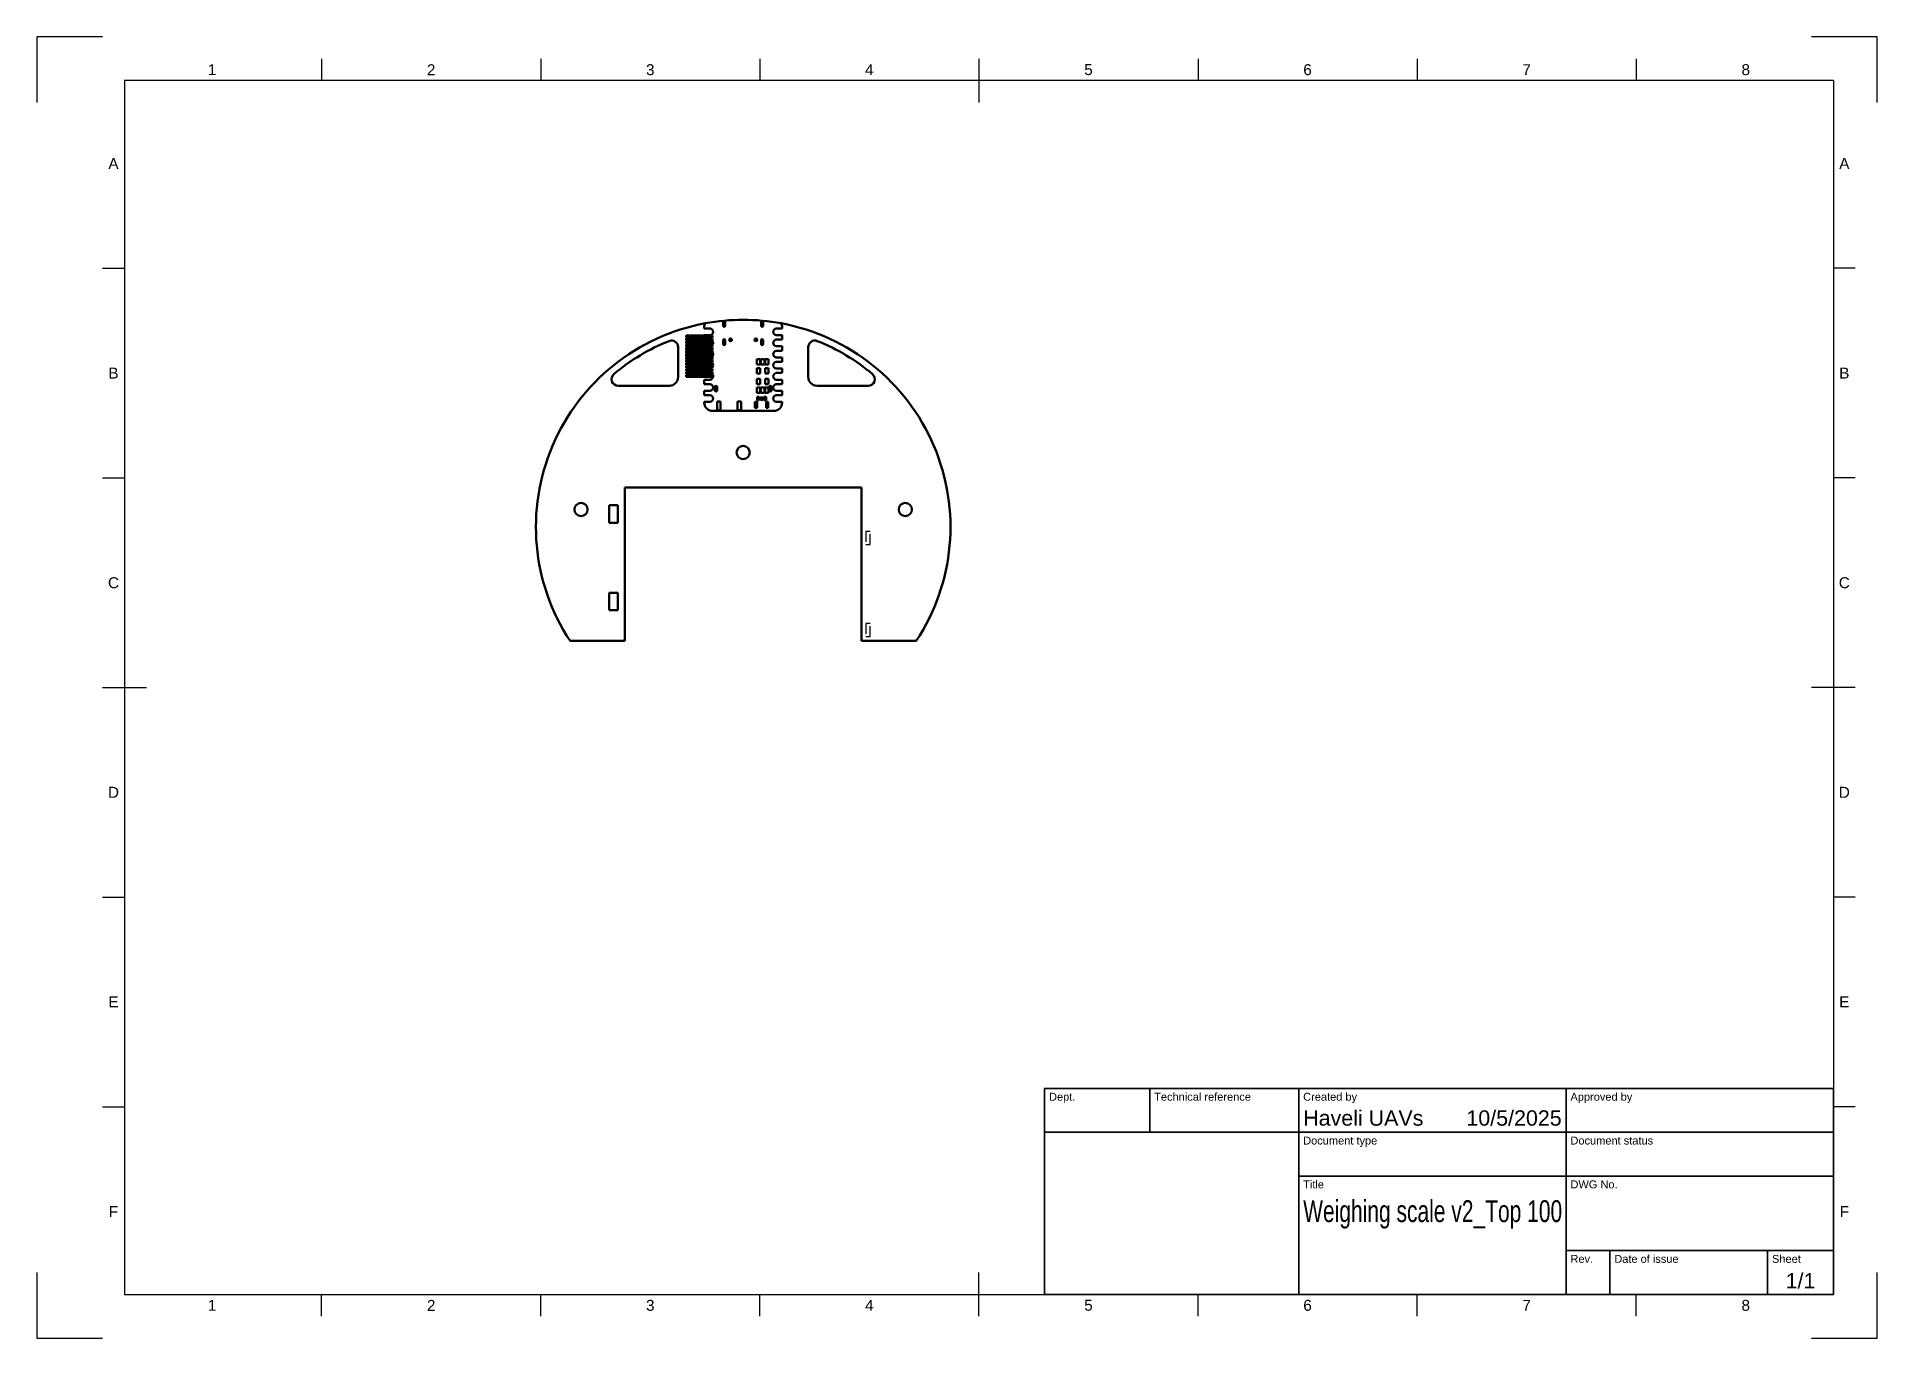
# Model space of a CAD drawing. Header units: millimetres. Extents: x 0 to 420, y 0 to 297.
import ezdxf
from ezdxf.enums import TextEntityAlignment as Align

# ---------------------------------------------------------------- set-up
doc = ezdxf.new("R2010")
doc.units = ezdxf.units.MM
doc.header["$LTSCALE"] = 0.75
doc.linetypes.add('HIDDEN2', pattern=[4.7625, 3.175, -1.5875])
for name, color, linetype, lineweight in [('BORDER', 7, 'Continuous', 25), ('Hidden', 7, 'HIDDEN2', 25), ('TITLEBLOCK', 7, 'Continuous', 35), ('Visible', 7, 'Continuous', 50)]:
    doc.layers.add(name, color=color, linetype=linetype, lineweight=lineweight)
doc.styles.add('FusionTitle', font='arial.ttf')

# ---------------------------------------------------------------- blocks, each defined once
blk = doc.blocks.new('ISO_A3_SHEET')
at = {"layer": 'BORDER'}
for p, q in [((65, 292), (65, 287)), ((115, 292), (115, 287)), ((165, 292), (165, 287)), ((215, 292), (215, 282)), ((265, 292), (265, 287)), ((315, 292), (315, 287)), ((365, 292), (365, 287)), ((410, 287), (20, 287)), ((20, 287), (20, 10)), ((410, 287), (410, 10)), ((15, 244.16666), (20, 244.16666)), ((415, 244.16666), (410, 244.16666)), ((15, 196.33333), (20, 196.33333)), ((415, 196.33333), (410, 196.33333)), ((15, 148.5), (25, 148.5)), ((415, 148.5), (405, 148.5)), ((15, 100.66667), (20, 100.66667)), ((415, 100.66667), (410, 100.66667)), ((15, 52.83334), (20, 52.83334)), ((415, 52.83334), (410, 52.83334)), ((215, 5), (215, 15)), ((20, 10), (410, 10)), ((65, 5), (65, 10)), ((115, 5), (115, 10)), ((165, 5), (165, 10)), ((265, 5), (265, 10)), ((315, 5), (315, 10)), ((365, 5), (365, 10))]:
    blk.add_line(p, q, dxfattribs=at)
at = {"layer": 'Defpoints'}
for p, q in [((15, 297), (0, 297)), ((0, 297), (0, 282)), ((420, 297), (405, 297)), ((420, 282), (420, 297)), ((0, 15), (0, 0)), ((420, 0), (420, 15)), ((0, 0), (15, 0)), ((405, 0), (420, 0))]:
    blk.add_line(p, q, dxfattribs=at)
at = {"layer": 'BORDER', "style": 'FusionTitle'}
for s, p in [('1', (40, 289.5)), ('2', (90, 289.5)), ('3', (140, 289.5)), ('4', (190, 289.5)), ('5', (240, 289.5)), ('6', (290, 289.5)), ('7', (340, 289.5)), ('8', (390, 289.5)), ('A', (17.5, 268.08333)), ('A', (412.5, 268.08333)), ('B', (17.5, 220.25)), ('B', (412.5, 220.25)), ('C', (17.5, 172.41667)), ('C', (412.5, 172.41667)), ('D', (17.5, 124.58334)), ('D', (412.5, 124.58334)), ('E', (17.5, 76.75001)), ('E', (412.5, 76.75001)), ('F', (17.5, 28.91668)), ('F', (412.5, 28.91668)), ('1', (40, 7.5)), ('2', (90, 7.5)), ('3', (140, 7.5)), ('4', (190, 7.5)), ('5', (240, 7.5)), ('6', (290, 7.5)), ('7', (340, 7.5)), ('8', (390, 7.5))]:
    blk.add_text(s, height=2.5, dxfattribs=at).set_placement(p, align=Align.MIDDLE)
blk = doc.blocks.new('ISO_TITLEBLOCK')
at = {"layer": 'TITLEBLOCK'}
for p, q in [((0, 47), (-180, 47)), ((-180, 47), (-180, 0)), ((-156, 37), (-156, 47)), ((-122, 0), (-122, 47)), ((-61, 0), (-61, 47)), ((0, 0), (0, 47)), ((-180, 37), (0, 37)), ((-122, 27), (0, 27)), ((-61, 10), (0, 10)), ((-51, 0), (-51, 10)), ((-15, 0), (-15, 10)), ((-180, 0), (0, 0))]:
    blk.add_line(p, q, dxfattribs=at)
at = {"layer": 'TITLEBLOCK', "style": 'FusionTitle'}
for s, p in [('Dept.', (-179, 46)), ('Technical reference', (-155, 46)), ('Created by', (-121, 46)), ('Approved by', (-60, 46)), ('Document type', (-121, 36)), ('Document status', (-60, 36)), ('Title', (-121, 26)), ('DWG No.', (-60, 26)), ('Rev.', (-60, 9)), ('Date of issue', (-50, 9)), ('Sheet', (-14, 9))]:
    blk.add_text(s, height=1.8, dxfattribs=at).set_placement(p, align=Align.TOP_LEFT)
for tag, height, p in [('DEPT', 3.5, (-179, 42)), ('TECHNICAL_REFERENCE', 3.5, (-155, 42)), ('CREATED_BY', 3.5, (-121, 42)), ('APPROVED_BY', 3.5, (-60, 42)), ('DOCUMENT_TYPE', 3.5, (-121, 32)), ('DOCUMENT_STATUS', 3.5, (-60, 32)), ('TITLE_1', 5, (-121, 21.5)), ('TITLE_2', 5, (-121, 14)), ('TITLE_3', 5, (-121, 6.5)), ('DATE_OF_ISSUE', 3.5, (-50, 5))]:
    blk.add_attdef(tag, text='', height=height, dxfattribs=at).set_placement(p, align=Align.TOP_LEFT)
for tag, p in [('CREATED_DATE', (-62, 42)), ('APPROVED_DATE', (-0.99, 42))]:
    blk.add_attdef(tag, text='', height=3.5, dxfattribs=at).set_placement(p, align=Align.TOP_RIGHT)
for tag, height, p in [('DRAWING_NUMBER', 5, (-30.5, 19.75)), ('REV', 3.5, (-56, 4.85)), ('SHEET', 3.5, (-7.5, 4.85))]:
    blk.add_attdef(tag, text='', height=height, dxfattribs=at).set_placement(p, align=Align.TOP_CENTER)

msp = doc.modelspace()

# ---------------------------------------------------------------- linework, layer by layer
at = {"layer": 'Hidden', "extrusion": (0, 0, -1)}
for p, q in [((152.314622, 228.866656), (152.314622, 228.366656)), ((152.314622, 228.174348), (152.314622, 227.895156)), ((152.314622, 227.895156), (153.648122, 227.895156)), ((153.648122, 226.371156), (152.314622, 226.371156)), ((152.314622, 226.371156), (152.314622, 226.289733)), ((152.314622, 226.097425), (152.314622, 225.597425)), ((152.314622, 225.405117), (152.314622, 225.355156)), ((152.314622, 225.355156), (153.648122, 225.355156)), ((153.648122, 223.831156), (152.314622, 223.831156)), ((152.314622, 223.831156), (152.314622, 223.520502)), ((152.314622, 223.328194), (152.314622, 222.828194)), ((152.314622, 221.251271), (152.314622, 220.751271)), ((152.314622, 220.558964), (152.314622, 220.275156)), ((152.314622, 220.275156), (153.648122, 220.275156)), ((189.204623, 184.116656), (189.204623, 181.116656)), ((190.204623, 184.116656), (189.204623, 184.116656)), ((189.204623, 181.116656), (190.204623, 181.116656)), ((190.204623, 181.116656), (190.204623, 184.116656)), ((189.204623, 163.116656), (189.204623, 160.116656)), ((190.204623, 163.116656), (189.204623, 163.116656)), ((189.204623, 160.116656), (190.204623, 160.116656)), ((190.204623, 160.116656), (190.204623, 163.116656))]:
    msp.add_line(p, q, dxfattribs=at)
for centre, start, end in [((-153.581736, 227.133156), 94.979106, 134.964412), ((-153.581736, 227.133156), 215.476709, 265.020894), ((-153.581736, 224.593156), 94.979106, 144.523291), ((-153.581736, 224.593156), 228.476035, 265.020894), ((-153.581736, 222.053156), 130.372211, 144.523291), ((-153.581736, 219.513156), 94.979106, 134.47306), ((-153.581736, 222.053156), 215.476709, 232.839936)]:
    msp.add_arc(centre, 0.764886, start, end, dxfattribs=at)
at = {"layer": 'Visible', "extrusion": (0, 0, -1)}
for p, q in [((156.664372, 231.070156), (156.664372, 231.959156)), ((157.108872, 231.959156), (157.108872, 231.070156)), ((165.300372, 231.070156), (165.300372, 231.959156)), ((165.744872, 231.959156), (165.744872, 231.070156)), ((154.204622, 228.866656), (148.204622, 228.866656)), ((148.204622, 228.866656), (148.204622, 228.366656)), ((148.204622, 228.366656), (154.204622, 228.366656)), ((154.204622, 228.174348), (148.204622, 228.174348)), ((148.204622, 228.174348), (148.204622, 227.674348)), ((148.204622, 227.674348), (154.204622, 227.674348)), ((148.204622, 227.482041), (148.204622, 226.982041)), ((154.204622, 227.482041), (148.204622, 227.482041)), ((148.204622, 226.982041), (154.204622, 226.982041)), ((152.314622, 230.689156), (152.314622, 230.435156)), ((152.314622, 230.435156), (153.648122, 230.435156)), ((152.314622, 228.911156), (152.314622, 228.866656)), ((153.648122, 228.911156), (152.314622, 228.911156)), ((152.314622, 228.366656), (152.314622, 228.174348)), ((154.204622, 228.366656), (154.204622, 228.866656)), ((154.204622, 227.674348), (154.204622, 228.174348)), ((154.204622, 226.982041), (154.204622, 227.482041)), ((156.664372, 226.879156), (156.664372, 227.768156)), ((157.108872, 227.768156), (157.108872, 226.879156)), ((165.300372, 226.879156), (165.300372, 227.768156)), ((165.744872, 227.768156), (165.744872, 226.879156)), ((168.761122, 230.435156), (170.094622, 230.435156)), ((170.094622, 228.911156), (168.761122, 228.911156)), ((168.761122, 227.895156), (170.094622, 227.895156)), ((170.094622, 230.435156), (170.094622, 230.689156)), ((170.094622, 227.895156), (170.094622, 228.911156)), ((146.354622, 219.366656), (146.354622, 226.181452)), ((148.204622, 226.789733), (148.204622, 226.289733)), ((154.204622, 226.789733), (148.204622, 226.789733)), ((148.204622, 226.289733), (154.204622, 226.289733)), ((154.204622, 226.097425), (148.204622, 226.097425)), ((148.204622, 226.097425), (148.204622, 225.597425)), ((148.204622, 225.597425), (154.204622, 225.597425)), ((154.204622, 225.405117), (148.204622, 225.405117)), ((148.204622, 225.405117), (148.204622, 224.905117)), ((148.204622, 224.905117), (154.204622, 224.905117)), ((148.204622, 224.71281), (148.204622, 224.21281)), ((154.204622, 224.71281), (148.204622, 224.71281)), ((148.204622, 224.21281), (154.204622, 224.21281)), ((154.204622, 224.020502), (148.204622, 224.020502)), ((148.204622, 224.020502), (148.204622, 223.520502)), ((148.204622, 223.520502), (154.204622, 223.520502)), ((154.204622, 223.328194), (148.204622, 223.328194)), ((148.204622, 223.328194), (148.204622, 222.828194)), ((148.204622, 222.828194), (154.204622, 222.828194)), ((154.204622, 222.635887), (148.204622, 222.635887)), ((148.204622, 222.635887), (148.204622, 222.135887)), ((152.314622, 226.289733), (152.314622, 226.097425)), ((152.314622, 225.597425), (152.314622, 225.405117)), ((152.314622, 223.520502), (152.314622, 223.328194)), ((152.314622, 222.828194), (152.314622, 222.815156)), ((152.314622, 222.815156), (153.648122, 222.815156)), ((154.204622, 226.289733), (154.204622, 226.789733)), ((154.204622, 225.597425), (154.204622, 226.097425)), ((154.204622, 224.905117), (154.204622, 225.405117)), ((154.204622, 224.21281), (154.204622, 224.71281)), ((154.204622, 223.520502), (154.204622, 224.020502)), ((154.204622, 222.828194), (154.204622, 223.328194)), ((154.204622, 222.135887), (154.204622, 222.635887)), ((164.298342, 222.195396), (164.298342, 223.399356)), ((164.298342, 223.399356), (165.100982, 223.399356)), ((165.100982, 223.399356), (165.100982, 222.195396)), ((165.248302, 222.195396), (165.248302, 223.399356)), ((165.248302, 223.399356), (166.050942, 223.399356)), ((166.050942, 223.399356), (166.050942, 222.195396)), ((166.198262, 222.195396), (166.198262, 223.399356)), ((166.198262, 223.399356), (167.000902, 223.399356)), ((167.000902, 223.399356), (167.000902, 222.195396)), ((170.094622, 226.371156), (168.761122, 226.371156)), ((168.761122, 225.355156), (170.094622, 225.355156)), ((170.094622, 223.831156), (168.761122, 223.831156)), ((168.761122, 222.815156), (170.094622, 222.815156)), ((170.094622, 225.355156), (170.094622, 226.371156)), ((170.094622, 222.815156), (170.094622, 223.831156)), ((176.054622, 226.181452), (176.054622, 219.366656)), ((148.204622, 222.135887), (154.204622, 222.135887)), ((148.204622, 221.943579), (148.204622, 221.443579)), ((154.204622, 221.943579), (148.204622, 221.943579)), ((148.204622, 221.443579), (154.204622, 221.443579)), ((148.204622, 221.251271), (148.204622, 220.751271)), ((154.204622, 221.251271), (148.204622, 221.251271)), ((148.204622, 220.751271), (154.204622, 220.751271)), ((148.204622, 220.558964), (148.204622, 220.058964)), ((154.204622, 220.558964), (148.204622, 220.558964)), ((148.204622, 220.058964), (154.204622, 220.058964)), ((148.204622, 219.866656), (148.204622, 219.366656)), ((154.204622, 219.866656), (148.204622, 219.866656)), ((148.204622, 219.366656), (154.204622, 219.366656)), ((152.314622, 221.291156), (152.314622, 221.251271)), ((153.648122, 221.291156), (152.314622, 221.291156)), ((152.314622, 220.751271), (152.314622, 220.558964)), ((153.648122, 218.751156), (152.314622, 218.751156)), ((152.314622, 218.751156), (152.314622, 217.735156)), ((154.204622, 221.443579), (154.204622, 221.943579)), ((154.204622, 220.751271), (154.204622, 221.251271)), ((154.204622, 220.058964), (154.204622, 220.558964)), ((154.204622, 219.366656), (154.204622, 219.866656)), ((165.100982, 222.195396), (164.298342, 222.195396)), ((164.298342, 220.196416), (164.298342, 221.400376)), ((164.298342, 221.400376), (165.100982, 221.400376)), ((165.100982, 220.196416), (164.298342, 220.196416)), ((164.298342, 217.750396), (164.298342, 218.954356)), ((164.298342, 218.954356), (165.100982, 218.954356)), ((165.100982, 221.400376), (165.100982, 220.196416)), ((165.100982, 218.954356), (165.100982, 217.750396)), ((166.050942, 222.195396), (165.248302, 222.195396)), ((167.000902, 222.195396), (166.198262, 222.195396)), ((166.198262, 220.196416), (166.198262, 221.400376)), ((166.198262, 221.400376), (167.000902, 221.400376)), ((167.000902, 220.196416), (166.198262, 220.196416)), ((166.198262, 217.750396), (166.198262, 218.954356)), ((166.198262, 218.954356), (167.000902, 218.954356)), ((167.000902, 221.400376), (167.000902, 220.196416)), ((167.000902, 218.954356), (167.000902, 217.750396)), ((170.094622, 221.291156), (168.761122, 221.291156)), ((168.761122, 220.275156), (170.094622, 220.275156)), ((170.094622, 218.751156), (168.761122, 218.751156)), ((170.094622, 220.275156), (170.094622, 221.291156)), ((170.094622, 217.735156), (170.094622, 218.751156)), ((132.663818, 217.366656), (144.354622, 217.366656)), ((152.314622, 217.735156), (153.648122, 217.735156)), ((153.648122, 216.211156), (152.314622, 216.211156)), ((152.314622, 216.211156), (152.314622, 215.195156)), ((152.314622, 215.195156), (153.648122, 215.195156)), ((154.727622, 216.338156), (154.727622, 217.100156)), ((155.235622, 217.100156), (155.235622, 216.338156)), ((165.100982, 217.750396), (164.298342, 217.750396)), ((164.298342, 215.751416), (164.298342, 216.955376)), ((164.298342, 216.955376), (165.100982, 216.955376)), ((165.100982, 215.751416), (164.298342, 215.751416)), ((164.388622, 214.052156), (164.388622, 214.814156)), ((164.388622, 214.814156), (164.871222, 214.814156)), ((164.871222, 214.814156), (164.871222, 214.052156)), ((165.100982, 216.955376), (165.100982, 215.751416)), ((165.143002, 214.146136), (165.143002, 214.720176)), ((165.143002, 214.720176), (165.661162, 214.720176)), ((165.248302, 216.955376), (166.050942, 216.955376)), ((165.248302, 215.751416), (165.248302, 216.955376)), ((166.050942, 215.751416), (165.248302, 215.751416)), ((165.661162, 214.720176), (165.661162, 214.146136)), ((165.938022, 214.052156), (165.938022, 214.814156)), ((165.938022, 214.814156), (166.420622, 214.814156)), ((166.050942, 216.955376), (166.050942, 215.751416)), ((167.000902, 217.750396), (166.198262, 217.750396)), ((166.198262, 216.955376), (167.000902, 216.955376)), ((166.198262, 215.751416), (166.198262, 216.955376)), ((167.000902, 215.751416), (166.198262, 215.751416)), ((166.420622, 214.814156), (166.420622, 214.052156)), ((167.000902, 216.955376), (167.000902, 215.751416)), ((167.173622, 216.338156), (167.173622, 217.100156)), ((167.681622, 217.100156), (167.681622, 216.338156)), ((168.761122, 217.735156), (170.094622, 217.735156)), ((170.094622, 216.211156), (168.761122, 216.211156)), ((168.761122, 215.195156), (170.094622, 215.195156)), ((170.094622, 215.195156), (170.094622, 216.211156)), ((178.054622, 217.366656), (189.745426, 217.366656)), ((153.648122, 213.671156), (152.314622, 213.671156)), ((152.314622, 213.671156), (152.314622, 213.544156)), ((154.219622, 211.639156), (168.189622, 211.639156)), ((155.238813, 211.75678), (155.238813, 213.80678)), ((155.238813, 213.80678), (156.038813, 213.80678)), ((156.038813, 211.75678), (155.238813, 211.75678)), ((156.038813, 213.80678), (156.038813, 211.75678)), ((159.938813, 213.80678), (160.738813, 213.80678)), ((159.938813, 211.75678), (159.938813, 213.80678)), ((160.738813, 211.75678), (159.938813, 211.75678)), ((160.738813, 213.80678), (160.738813, 211.75678)), ((163.873002, 213.716876), (164.391162, 213.716876)), ((163.873002, 212.355436), (163.873002, 213.716876)), ((164.391162, 212.355436), (163.873002, 212.355436)), ((164.871222, 214.052156), (164.388622, 214.052156)), ((164.391162, 213.716876), (164.391162, 212.355436)), ((165.661162, 214.146136), (165.143002, 214.146136)), ((166.420622, 214.052156), (165.938022, 214.052156)), ((166.413002, 213.716876), (166.931162, 213.716876)), ((166.413002, 212.355436), (166.413002, 213.716876)), ((166.931162, 212.355436), (166.413002, 212.355436)), ((166.931162, 213.716876), (166.931162, 212.355436)), ((170.094622, 213.671156), (168.761122, 213.671156)), ((170.094622, 213.544156), (170.094622, 213.671156)), ((188.204623, 194.116656), (134.204622, 194.116656)), ((134.204622, 194.116656), (134.204622, 159.116656)), ((188.204623, 159.116656), (188.204623, 194.116656)), ((130.604622, 190.116656), (130.604622, 186.116656)), ((132.604622, 190.116656), (130.604622, 190.116656)), ((132.604622, 186.116656), (132.604622, 190.116656)), ((130.604622, 186.116656), (132.604622, 186.116656)), ((130.604622, 170.116656), (130.604622, 166.116656)), ((132.604622, 170.116656), (130.604622, 170.116656)), ((132.604622, 166.116656), (132.604622, 170.116656)), ((130.604622, 166.116656), (132.604622, 166.116656)), ((134.204622, 159.116656), (121.69146, 159.116656)), ((200.717784, 159.116656), (188.204623, 159.116656))]:
    msp.add_line(p, q, dxfattribs=at)
for centre, radius in [((-158.314622, 227.852156), 0.3), ((-164.094622, 227.852156), 0.3), ((-161.204622, 202.116656), 1.5), ((-124.204622, 189.116656), 1.5), ((-198.204623, 189.116656), 1.5)]:
    msp.add_circle(centre, radius, dxfattribs=at)
at = {"layer": 'Visible'}
for centre, radius, start, end in [((161.204622, 185.116656), 47.3, 100.534032, 213.34526), ((154.219666, 230.689112), 1.905044, 150.766271, 179.998673), ((161.204622, 185.116656), 47.3, 79.465968, 100.534032), ((161.204622, 185.116656), 47.3, 326.65474, 79.465968), ((168.189578, 230.689112), 1.905044, 0.001327, 29.233729), ((161.204622, 185.116656), 45.7, 111.710036, 130.219646), ((144.854622, 226.181452), 1.5, 0, 111.710036), ((177.554622, 226.181452), 1.5, 68.289964, 180), ((161.204622, 185.116656), 45.7, 49.780354, 68.289964), ((132.663818, 218.866656), 1.5, 130.219646, 270), ((144.354622, 219.366656), 2, 270, 0), ((178.054622, 219.366656), 2, 180, 270), ((189.745426, 218.866656), 1.5, 270, 49.780354), ((154.219666, 213.5442), 1.905044, 180.001327, 269.998673), ((168.189578, 213.5442), 1.905044, 270.001327, 359.998673)]:
    msp.add_arc(centre, radius, start, end, dxfattribs=at)
at = {"layer": 'Visible', "extrusion": (0, 0, -1)}
for centre, radius, start, end in [((-156.886622, 231.959156), 0.22225, 0, 180), ((-156.886622, 231.070156), 0.22225, 180, 0), ((-165.522622, 231.959156), 0.22225, 0, 180), ((-165.522622, 231.070156), 0.22225, 180, 0), ((-153.581736, 229.673156), 0.764886, 94.979106, 265.020894), ((-153.581736, 227.133156), 0.764886, 134.964412, 215.476709), ((-156.886622, 227.768156), 0.22225, 0, 180), ((-156.886622, 226.879156), 0.22225, 180, 0), ((-165.522622, 227.768156), 0.22225, 0, 180), ((-165.522622, 226.879156), 0.22225, 180, 0), ((-168.827509, 229.673156), 0.764886, 274.979106, 85.020894), ((-168.827509, 227.133156), 0.764886, 274.979106, 85.020894), ((-153.581736, 222.053156), 0.764886, 94.979106, 130.372211), ((-153.581736, 224.593156), 0.764886, 144.523291, 228.476035), ((-168.827509, 224.593156), 0.764886, 274.979106, 85.020894), ((-168.827509, 222.053156), 0.764886, 274.979106, 85.020894), ((-153.581736, 222.053156), 0.764886, 232.839936, 265.020894), ((-153.581736, 219.513156), 0.764886, 134.47306, 265.020894), ((-153.581736, 222.053156), 0.764886, 144.523291, 215.476709), ((-168.827509, 219.513156), 0.764886, 274.979106, 85.020894), ((-153.581736, 216.973156), 0.764886, 94.979106, 265.020894), ((-153.581736, 214.433156), 0.764886, 94.979106, 265.020894), ((-154.981628, 217.10015), 0.254006, 0.001327, 89.998673), ((-154.981628, 216.338162), 0.254006, 270.001327, 359.998673), ((-154.981616, 217.10015), 0.254006, 90.001327, 179.998673), ((-154.981616, 216.338162), 0.254006, 180.001327, 269.998673), ((-167.427628, 217.10015), 0.254006, 0.001327, 89.998673), ((-167.427628, 216.338162), 0.254006, 270.001327, 359.998673), ((-167.427616, 217.10015), 0.254006, 90.001327, 179.998673), ((-167.427616, 216.338162), 0.254006, 180.001327, 269.998673), ((-168.827509, 216.973156), 0.764886, 274.979106, 85.020894), ((-168.827509, 214.433156), 0.764886, 274.979106, 85.020894)]:
    msp.add_arc(centre, radius, start, end, dxfattribs=at)

# ---------------------------------------------------------------- block references
at = {"layer": 'BORDER'}
msp.add_blockref('ISO_A3_SHEET', (0, 0), dxfattribs=at)
at = {"layer": 'TITLEBLOCK'}
ref = msp.add_blockref('ISO_TITLEBLOCK', (410, 10), dxfattribs=at)
ref.add_attrib('CREATED_DATE', '10/5/2025', dxfattribs={"height": 3.5, "style": 'FusionTitle'}).set_placement((348, 52), align=Align.TOP_RIGHT)
ref.add_attrib('SHEET', '1/1', dxfattribs={"height": 3.5, "style": 'FusionTitle'}).set_placement((402.5, 14.85), align=Align.TOP_CENTER)
ref.add_attrib('TITLE_1', 'Weighing scale v2_Top 100', dxfattribs={"height": 5, "style": 'FusionTitle', "width": 0.68581}).set_placement((289, 31.5), align=Align.TOP_LEFT)
ref.add_attrib('CREATED_BY', 'Haveli UAVs', dxfattribs={"height": 3.5, "style": 'FusionTitle'}).set_placement((289, 52), align=Align.TOP_LEFT)

doc.saveas('drawing.dxf')
